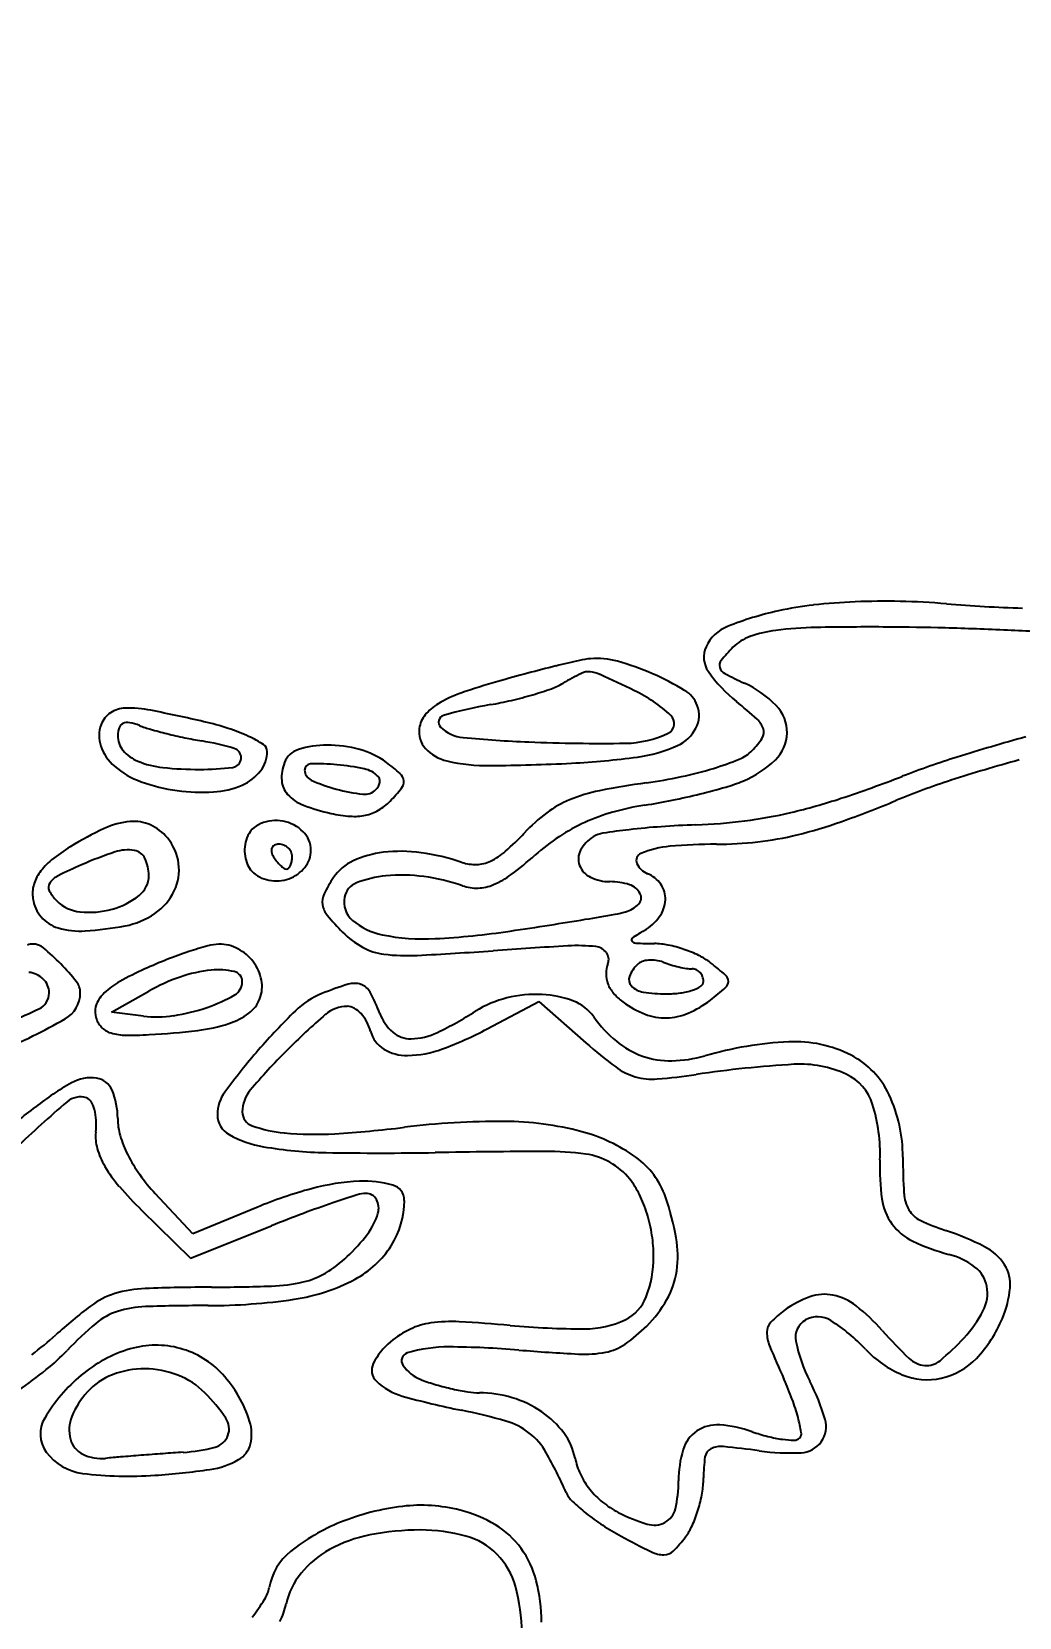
# Model space of a CAD drawing. Header units: millimetres. Extents: x 56222 to 3066687, y -650199 to -121287.
# Drawn here: x 135211.67 to 135216.87, y -182833.61 to -182825.27 of the extents above; entities that cross this region are included whole.
import ezdxf

# ---------------------------------------------------------------- set-up
doc = ezdxf.new("R2010")
doc.units = ezdxf.units.MM
doc.header["$MEASUREMENT"] = 0

msp = doc.modelspace()

# ---------------------------------------------------------------- linework, layer by layer
for p, q in [((135212.0939, -182830.4253), (135212.2907, -182830.3138)), ((135212.2617, -182830.4455), (135212.0939, -182830.4253)), ((135214.0718, -182830.5125), (135214.3439, -182830.3684)), ((135214.3439, -182830.3684), (135214.5915, -182830.5857)), ((135212.5228, -182831.5913), (135212.3247, -182831.3793)), ((135212.2523, -182831.4665), (135212.5102, -182831.719)), ((135212.8583, -182831.4518), (135212.5228, -182831.5913)), ((135212.5102, -182831.719), (135212.9365, -182831.5485))]:
    msp.add_line(p, q)
for centre, radius, start, end in [((135215.9845, -182830.0279), 1.7566, 102.49528, 111.61676), ((135215.9845, -182830.0277), 1.7564, 96.34751, 102.49524), ((135216.1407, -182831.4322), 3.1696, 92.39589, 96.34754), ((135216.162, -182831.94), 3.6778, 88.70089, 92.39592), ((135216.1509, -182832.4292), 4.1671, 85.33633, 88.70096), ((135217.1332, -182820.388), 7.914, 265.33634, 268.23879), ((135215.4145, -182828.5894), 0.2093, 111.61674, 155.25351), ((135215.6779, -182829.0832), 0.6729, 97.46468, 109.31914), ((135215.8375, -182830.3014), 1.9015, 91.01069, 97.46461), ((135216.0865, -182844.4136), 16.0159, 89.66605, 91.01065), ((135216.0967, -182842.6517), 14.2539, 88.44798, 89.66607), ((135215.9466, -182848.1917), 19.796, 87.49569, 88.44794), ((135216.0152, -182846.6243), 18.2271, 86.53264, 87.49566), ((135215.3437, -182828.5567), 0.1313, 155.25352, 214.97583), ((135216.0013, -182829.1405), 0.8992, 135.00003, 140.90775), ((135215.5343, -182828.6735), 0.2387, 109.31918, 134.99999), ((135216.2586, -182836.015), 7.6334, 102.87162, 103.83464), ((135214.6487, -182828.9695), 0.4063, 94.72899, 102.87165), ((135214.6484, -182828.9665), 0.4034, 74.38253, 94.72896), ((135214.3761, -182829.9406), 1.4148, 66.38759, 74.38261), ((135215.3342, -182828.5985), 0.0397, 140.90763, 197.70226), ((135216.8717, -182838.3052), 10.0043, 104.98242, 105.91886), ((135216.257, -182836.0081), 7.6264, 103.83463, 104.98237), ((135215.355, -182830.21), 1.755, 116.66456, 120.21501), ((135214.6045, -182828.7156), 0.0827, 83.99871, 116.66462), ((135214.5957, -182828.7993), 0.1669, 65.24119, 83.99863), ((135208.1274, -182842.8247), 15.612, 64.50512, 65.24125), ((135214.3553, -182829.9883), 1.4669, 58.97826, 66.38769), ((135215.87, -182828.1885), 0.7736, 214.97589, 231.10684), ((135215.3496, -182828.5937), 0.0558, 197.70229, 241.97777), ((135216.1948, -182827.0056), 1.8548, 241.97768, 245.50453), ((135214.1444, -182829.3555), 0.645, 109.17726, 120.81502), ((135215.1155, -182832.1478), 3.6014, 105.91893, 109.17724), ((135213.7342, -182826.7935), 2.0441, 283.16538, 286.41269), ((135213.8032, -182827.0278), 1.7998, 286.41271, 289.69186), ((135214.2838, -182828.3706), 0.3736, 289.69186, 300.21496), ((135214.5196, -182829.42), 0.7612, 47.04221, 64.50509), ((135215.0295, -182828.8672), 0.1587, 20.99358, 58.97828), ((135215.1956, -182829.1985), 0.555, 44.27026, 65.50452), ((135212.1701, -182828.9697), 0.1451, 91.60465, 124.04731), ((135212.1831, -182829.4326), 0.6082, 78.75012, 91.60456), ((135210.4756, -182838.0171), 9.3608, 77.00218, 78.75013), ((135213.9483, -182829.0268), 0.2623, 120.81505, 140.66092), ((135214.4568, -182830.9618), 2.1867, 99.68774, 106.33471), ((135213.7748, -182826.9672), 1.8657, 279.68777, 283.16536), ((135215.0424, -182828.8623), 0.1449, 332.09983, 20.9936), ((135213.8164, -182830.7341), 2.497, 47.84028, 51.10683), ((135215.4485, -182828.952), 0.2019, 359.14943, 44.27015), ((135212.1936, -182828.9702), 0.1648, 159.00643, 199.30376), ((135212.1624, -182828.9583), 0.1313, 124.04732, 159.00641), ((135212.2459, -182828.9692), 0.1192, 159.98789, 180.00003), ((135212.1714, -182828.942), 0.0399, 114.78169, 159.98792), ((135212.1792, -182828.9591), 0.0587, 79.57969, 114.78166), ((135212.1399, -182829.1731), 0.2763, 68.42286, 79.57961), ((135212.4729, -182828.331), 0.6293, 248.42288, 254.06217), ((135212.2292, -182830.4201), 1.5641, 72.15179, 77.00218), ((135213.8577, -182828.9525), 0.1451, 140.66088, 171.57086), ((135213.852, -182828.8983), 0.0364, 106.33471, 225.8204), ((135213.9641, -182828.7829), 0.1973, 225.82026, 264.51356), ((135214.9993, -182828.9048), 0.0572, 295.88245, 47.04224), ((135215.4132, -182828.9706), 0.118, 17.83368, 47.84033), ((135212.2479, -182828.9692), 0.1212, 180.00001, 220.12803), ((135212.9817, -182826.5492), 2.4823, 254.06209, 256.09512), ((135213.0474, -182826.2838), 2.7557, 256.09504, 258.10584), ((135212.9378, -182826.8043), 2.2237, 258.10577, 260.46741), ((135212.3361, -182830.3878), 1.4098, 73.36154, 80.46738), ((135212.4282, -182829.802), 0.9147, 64.90331, 72.15179), ((135212.524, -182829.5973), 0.6888, 57.44162, 64.90325), ((135213.8414, -182828.9501), 0.1286, 171.57085, 222.71954), ((135214.5381, -182822.8071), 6.2006, 264.51352, 267.71638), ((135214.6693, -182819.5169), 9.4934, 267.71639, 270.78818), ((135214.7926, -182828.4786), 0.5309, 270.78818, 295.88243), ((135214.9872, -182828.8331), 0.2073, 294.67563, 332.09984), ((135215.1716, -182828.7583), 0.4136, 315.58013, 327.22475), ((135215.472, -182828.9517), 0.0563, 327.22473, 17.83369), ((135215.4496, -182828.952), 0.2008, 313.87333, 359.14942), ((135219.8194, -182839.5024), 10.922, 105.46362, 107.43982), ((135212.2715, -182828.943), 0.2473, 199.30385, 229.04598), ((135212.3091, -182828.9176), 0.2013, 220.12812, 247.59138), ((135212.726, -182829.0863), 0.0504, 277.16006, 355.78799), ((135212.725, -182829.0862), 0.0515, 355.78797, 73.36154), ((135212.7477, -182829.0521), 0.1663, 321.76961, 359.99996), ((135212.8722, -182829.0521), 0.0418, 359.99989, 57.44154), ((135213.1127, -182829.1528), 0.1158, 107.37341, 159.00638), ((135213.2295, -182829.5262), 0.5071, 90.09264, 107.37345), ((135213.2297, -182829.6658), 0.6467, 74.64723, 90.09274), ((135213.2887, -182829.451), 0.4239, 53.45191, 74.64732), ((135213.9076, -182828.8889), 0.2187, 222.71953, 257.13885), ((135214.2939, -182824.8013), 4.3187, 272.9495, 277.57424), ((135214.766, -182828.3516), 0.7372, 277.57423, 294.67569), ((135214.7904, -182827.5926), 1.6196, 286.94941, 292.04354), ((135215.3221, -182828.9058), 0.2028, 292.04354, 315.58028), ((135217.9959, -182833.6977), 4.8376, 107.43977, 111.07225), ((135212.4002, -182828.7946), 0.4437, 229.04607, 250.14514), ((135212.4144, -182828.6621), 0.4776, 247.59132, 264.02281), ((135212.5585, -182827.2862), 1.8611, 264.02282, 269.99994), ((135212.5585, -182827.7528), 1.3945, 270.00001, 277.16011), ((135212.6824, -182829.0006), 0.2494, 293.54076, 321.76954), ((135213.2132, -182829.1914), 0.2236, 159.00638, 183.49675), ((135213.1428, -182829.1503), 0.032, 91.40941, 180.00001), ((135213.1687, -182829.1503), 0.0579, 180.00002, 245.74615), ((135213.1727, -182830.3651), 1.2471, 85.0196, 91.40941), ((135213.1797, -182830.2841), 1.1658, 77.87572, 85.01957), ((135213.3937, -182829.2878), 0.1468, 45.00004, 77.87566), ((135212.9356, -182829.9273), 1.0169, 48.17225, 53.45192), ((135213.5752, -182829.2127), 0.0578, 5.5517, 48.17222), ((135214.0807, -182828.1308), 0.9964, 257.13894, 270.48201), ((135214.0056, -182819.2056), 9.9219, 270.48211, 272.9494), ((135214.6814, -182827.2349), 1.9936, 281.95256, 286.94933), ((135215.2077, -182828.7004), 0.5498, 292.50002, 313.87334), ((135219.0762, -182837.1387), 8.338, 105.32218, 107.90061), ((135212.5625, -182828.3453), 0.9214, 250.14524, 262.36057), ((135212.5714, -182828.2788), 0.9885, 262.36061, 273.4426), ((135212.604, -182828.8206), 0.4458, 273.44266, 293.54076), ((135213.1096, -182829.1977), 0.1197, 183.49674, 222.56298), ((135213.5177, -182828.3759), 0.9074, 245.7462, 254.60705), ((135213.5187, -182828.372), 0.9113, 254.60708, 263.57662), ((135213.4262, -182829.194), 0.0841, 263.57657, 315.00003), ((135213.4286, -182829.1965), 0.0807, 314.99997, 330.81161), ((135213.4767, -182829.2048), 0.0294, 13.14228, 45.00005), ((135213.4458, -182829.2061), 0.061, 330.81152, 350.30863), ((135213.4606, -182829.2086), 0.0459, 350.30871, 13.14223), ((135212.9238, -182828.6867), 0.8941, 315.44048, 321.22475), ((135213.5782, -182829.2124), 0.0547, 321.22479, 5.55169), ((135214.8291, -182830.093), 0.8498, 101.3029, 112.37688), ((135215.5102, -182833.5005), 4.3247, 97.98693, 101.30297), ((135214.5322, -182826.5305), 2.7136, 277.98694, 281.95256), ((135214.3581, -182825.8743), 3.5025, 283.80298, 286.06403), ((135215.0901, -182828.4165), 0.8571, 286.06395, 292.50001), ((135213.618, -182822.3356), 7.3388, 288.39708, 291.07222), ((135217.6998, -182832.8772), 3.8598, 107.90064, 112.48712), ((135213.183, -182829.1303), 0.2194, 222.56299, 249.14572), ((135213.4701, -182828.3767), 1.0258, 249.14572, 257.61248), ((135213.348, -182829.1043), 0.2989, 300.41109, 315.44042), ((135214.7114, -182829.807), 0.5405, 112.37684, 127.07617), ((135215.1336, -182830.7998), 1.4829, 98.98294, 105.65006), ((135214.399, -182826.1528), 3.2218, 278.98288, 281.56635), ((135214.2622, -182825.484), 3.9045, 281.56631, 283.80306), ((135214.9734, -182826.411), 3.0439, 283.23421, 288.39706), ((135213.8256, -182823.5183), 6.2694, 289.65416, 292.48717), ((135212.2294, -182829.8311), 0.4113, 95.27207, 114.90614), ((135212.2113, -182829.6349), 0.2144, 65.9704, 95.2721), ((135212.9591, -182829.6185), 0.2027, 79.10056, 113.04183), ((135212.9587, -182829.6208), 0.205, 45.39633, 79.10059), ((135213.4052, -182828.672), 0.7235, 257.61235, 265.69962), ((135213.3727, -182829.1049), 0.2894, 265.6996, 281.7334), ((135213.3861, -182829.1692), 0.2237, 281.73333, 300.41108), ((135214.9545, -182830.1287), 0.9438, 127.07621, 136.75962), ((135214.9875, -182830.3062), 0.9676, 114.49543, 123.58717), ((135215.0079, -182830.3511), 1.0169, 105.65011, 114.4954), ((135215.0715, -182826.6388), 2.8019, 272.0321, 277.29414), ((135215.1245, -182827.0536), 2.3838, 277.29418, 283.23419), ((135215.1579, -182827.2485), 2.3084, 283.68251, 289.65413), ((135212.7786, -182831.014), 1.7155, 114.90612, 121.70216), ((135212.1977, -182829.6655), 0.2479, 39.69016, 65.97052), ((135212.1833, -182829.6774), 0.2665, 7.55511, 39.6902), ((135212.9678, -182829.5698), 0.1727, 159.00627, 174.76089), ((135212.9327, -182829.5563), 0.1351, 113.04174, 159.00646), ((135213.006, -182829.5728), 0.1376, 359.99995, 45.39634), ((135213.2147, -182828.4926), 1.4445, 311.28983, 316.75962), ((135215.1207, -182830.5068), 1.2084, 123.58717, 131.28345), ((135214.7277, -182829.6609), 0.1866, 121.71747, 151.64481), ((135214.7024, -182829.6199), 0.1385, 98.71237, 121.71743), ((135215.2675, -182833.3077), 3.8694, 96.64704, 98.71238), ((135215.2442, -182833.1082), 3.6685, 94.02327, 96.64708), ((135215.3588, -182834.7363), 5.3006, 92.03203, 94.02335), ((135215.3022, -182827.8414), 1.6981, 276.55143, 283.68245), ((135212.4045, -182830.4083), 1.0036, 121.70212, 128.57968), ((135212.7757, -182831.58), 2.1054, 108.35266, 113.49283), ((135212.1806, -182829.7864), 0.2156, 80.94064, 108.35263), ((135212.2029, -182829.6471), 0.0745, 25.60307, 80.94061), ((135213.0022, -182829.5729), 0.2072, 174.76088, 188.50271), ((135212.9697, -182829.5739), 0.034, 156.20337, 192.83169), ((135213.017, -182829.5631), 0.0826, 192.83159, 211.71741), ((135212.9642, -182829.5715), 0.0281, 114.87646, 156.20339), ((135212.9757, -182829.5962), 0.0554, 90.00007, 114.87645), ((135212.9757, -182829.6138), 0.0729, 68.67166, 89.99999), ((135212.9768, -182829.6109), 0.0698, 46.64179, 68.67153), ((135212.9792, -182829.6085), 0.0665, 23.98835, 46.64169), ((135212.9836, -182829.6065), 0.0616, 0.00003, 23.98841), ((135213, -182829.5728), 0.1437, 321.23005, 359.99995), ((135213.5883, -182830.1128), 0.533, 96.76065, 114.6646), ((135213.6165, -182830.3501), 0.772, 82.03369, 96.76064), ((135213.557, -182830.7748), 1.2008, 71.45713, 82.03375), ((135213.9455, -182829.3248), 0.3369, 295.16526, 311.28983), ((135214.6483, -182829.618), 0.0964, 151.64469, 200.63062), ((135214.8966, -182829.6265), 0.0398, 113.10134, 202.44846), ((135215.0768, -182830.0489), 0.4991, 95.03748, 113.10133), ((135215.279, -182832.3432), 2.8023, 89.99996, 95.03751), ((135215.279, -182827.6396), 1.9013, 270, 276.55147), ((135211.9873, -182829.8852), 0.3345, 128.57967, 144.1826), ((135212.9042, -182831.8757), 2.4277, 113.4928, 116.69519), ((135212.0806, -182829.7057), 0.2101, 0.00002, 25.60297), ((135212.195, -182829.6759), 0.2547, 334.30767, 7.5552), ((135212.9835, -182829.5757), 0.1883, 188.5027, 202.88589), ((135212.9077, -182829.6077), 0.106, 202.88583, 225.00004), ((135213.1682, -182829.4696), 0.2603, 211.71754, 218.47763), ((135213.1229, -182829.5057), 0.2024, 218.47754, 226.64171), ((135213.0904, -182829.5401), 0.1551, 226.64187, 235.44711), ((135213.0163, -182829.6477), 0.0244, 235.44717, 270.00001), ((135213.0163, -182829.6571), 0.015, 270, 317.64827), ((135212.988, -182829.6313), 0.0533, 317.64822, 336.20326), ((135212.9658, -182829.5454), 0.1875, 289.46266, 321.23005), ((135212.9543, -182829.6165), 0.09, 336.2033, 350.34175), ((135212.8955, -182829.6065), 0.1497, 350.34171, 359.99996), ((135213.4703, -182829.8557), 0.2501, 114.66457, 146.18217), ((135214.008, -182829.4304), 0.2172, 251.45721, 272.10851), ((135214.0091, -182829.4601), 0.1875, 272.10856, 295.16512), ((135212.9852, -182828.0746), 2.0282, 306.75298, 311.28356), ((135214.6645, -182829.6119), 0.1138, 200.63063, 244.71713), ((135214.9507, -182829.6041), 0.0984, 202.44849, 249.00647), ((135211.8568, -182829.8018), 0.1783, 165.11061, 188.15764), ((135211.8805, -182829.8081), 0.2028, 144.18262, 165.11055), ((135211.8013, -182829.7674), 0.0389, 145.49276, 207.6618), ((135211.8667, -182829.8124), 0.1183, 116.69516, 145.49282), ((135212.157, -182829.7057), 0.1337, 308.13099, 359.99994), ((135212.9547, -182829.5607), 0.1725, 224.99995, 259.22051), ((135212.9605, -182829.5303), 0.2035, 259.22044, 289.46269), ((135213.8477, -182830.1085), 0.7043, 146.1822, 154.24406), ((135213.4204, -182829.8393), 0.1016, 111.43193, 168.79808), ((135213.5945, -182830.2827), 0.5779, 95.54998, 111.43188), ((135213.6237, -182830.5836), 0.8802, 82.46399, 95.54986), ((135213.6048, -182830.7265), 1.0244, 70.78507, 82.46397), ((135214.0153, -182829.5487), 0.2229, 250.78511, 272.10799), ((135214.015, -182829.5398), 0.2318, 272.10793, 292.81129), ((135213.9319, -182829.3423), 0.446, 292.81135, 306.75298), ((135214.7182, -182829.4981), 0.2396, 244.71715, 270.00001), ((135214.7182, -182830.0757), 0.338, 72.29221, 90.00001), ((135214.7917, -182829.8457), 0.0965, 27.31692, 72.29215), ((135214.8605, -182829.8392), 0.1534, 34.98752, 69.00635), ((135214.8785, -182829.8265), 0.1313, 356.78728, 34.98754), ((135211.8678, -182829.8003), 0.1894, 188.15759, 220.65438), ((135211.9613, -182829.6835), 0.2196, 207.66183, 225.00007), ((135211.9486, -182829.6962), 0.2016, 224.99996, 264.21865), ((135211.9897, -182829.4926), 0.4046, 285.36307, 308.13102), ((135212.15, -182829.6542), 0.3046, 304.4592, 334.30769), ((135213.2988, -182829.8437), 0.095, 154.24412, 189.5524), ((135213.4458, -182829.8443), 0.1275, 168.79805, 229.59442), ((135214.8359, -182829.8228), 0.0468, 315.27143, 27.31689), ((135214.8416, -182829.8245), 0.1683, 323.98295, 356.78717), ((135211.8656, -182829.8022), 0.1865, 220.65434, 253.53444), ((135211.9747, -182829.438), 0.4612, 264.21861, 285.36312), ((135212.0897, -182829.5662), 0.4114, 280.6252, 304.45921), ((135213.3226, -182829.8397), 0.1191, 189.55234, 219.73738), ((135214.2217, -182829.0923), 1.2883, 219.73727, 224.99999), ((135210.9843, -182808.3341), 21.9004, 279.47148, 279.88859), ((135214.6538, -182829.3842), 0.5329, 279.88867, 285.95235), ((135214.7568, -182829.7445), 0.1581, 285.95241, 315.27146), ((135214.7684, -182829.7712), 0.2589, 300.2185, 323.98291), ((135211.9291, -182829.5872), 0.4107, 253.53443, 273.77239), ((135211.84, -182828.2356), 1.7652, 273.77242, 280.62525), ((135213.6481, -182829.6658), 0.4772, 225, 240.90676), ((135213.5886, -182829.6766), 0.3477, 229.59451, 258.45713), ((135213.5635, -182825.7483), 4.2959, 273.12509, 278.43179), ((135210.2447, -182803.3595), 26.9293, 278.43183, 278.87736), ((135211.5694, -182811.8409), 18.3451, 278.87741, 279.47145), ((135215.5369, -182831.0907), 1.2681, 120.21848, 123.55653), ((135211.6798, -182830.1437), 0.0776, 90.52023, 110.82368), ((135211.6799, -182830.1537), 0.0876, 50.27843, 90.52023), ((135210.9685, -182831.01), 1.2008, 44.34161, 50.27842), ((135213.1323, -182831.9989), 1.9952, 105.43211, 108.44043), ((135212.663, -182830.2991), 0.2319, 90.77313, 105.43206), ((135212.6627, -182830.2747), 0.2076, 62.1796, 90.77309), ((135212.6451, -182830.3081), 0.2453, 36.94929, 62.17962), ((135213.5662, -182829.813), 0.3087, 240.90677, 262.94922), ((135213.738, -182828.9451), 1.0943, 258.4572, 273.12503), ((135216.2183, -182859.9407), 29.9144, 93.29988, 94.05527), ((135214.547, -182830.9539), 0.8794, 83.65874, 93.29983), ((135214.6352, -182830.1599), 0.0805, 37.20699, 83.65878), ((135214.8423, -182830.0435), 0.0114, 123.55657, 217.61721), ((135214.8552, -182830.0335), 0.0277, 217.61709, 267.70061), ((135214.9928, -182826.6052), 3.4588, 267.70049, 269.31919), ((135214.9471, -182830.452), 0.3882, 78.37988, 89.31919), ((135214.8877, -182830.7411), 0.6835, 71.2173, 78.37991), ((135214.8904, -182830.7331), 0.6749, 64.02492, 71.2173), ((135210.9787, -182831), 1.1865, 38.32828, 44.34158), ((135213.3217, -182832.5164), 2.5466, 111.56143, 114.40889), ((135213.2139, -182832.2437), 2.2534, 108.44042, 111.56147), ((135212.6553, -182830.3004), 0.2325, 10.93337, 36.94929), ((135213.6515, -182829.1238), 1.0032, 262.94914, 272.94916), ((135212.636, -182809.4123), 20.7409, 272.94906, 274.05532), ((135214.8499, -182830.2231), 0.1525, 159.00644, 179.66706), ((135214.6521, -182830.1471), 0.0594, 339.00644, 37.2069), ((135214.9937, -182830.3043), 0.1856, 135.00002, 158.69777), ((135214.9064, -182830.217), 0.0621, 108.53737, 135.00002), ((135214.9331, -182830.2968), 0.1462, 94.57726, 108.53739), ((135214.9356, -182830.3281), 0.1777, 81.8232, 94.57735), ((135214.9358, -182830.3269), 0.1765, 69.00634, 81.82332), ((135215.193, -182829.6566), 0.5414, 249.0064, 253.38761), ((135215.2377, -182829.5068), 0.6978, 253.38763, 257.0098), ((135215.0321, -182830.4423), 0.3515, 52.30508, 64.02491), ((135214.2186, -182831.4949), 1.6818, 48.79065, 52.30513), ((135211.6463, -182830.3424), 0.1278, 46.02738, 84.54895), ((135211.6651, -182830.3228), 0.1007, 359.99996, 46.0274), ((135213.0146, -182831.8398), 1.8036, 114.40893, 119.10263), ((135212.7736, -182831.1659), 0.9794, 108.95106, 119.53842), ((135212.6925, -182830.9298), 0.7298, 95.75073, 108.95104), ((135212.6568, -182830.5758), 0.374, 77.04859, 95.75071), ((135212.7285, -182830.2642), 0.0543, 359.99995, 77.04864), ((135212.7099, -182830.2899), 0.1769, 339.00637, 10.93336), ((135214.8422, -182830.223), 0.1448, 179.66713, 201.15291), ((135214.8645, -182830.2539), 0.0469, 158.69787, 224.23649), ((135215.2225, -182829.5726), 0.6303, 257.00976, 260.69861), ((135215.1501, -182830.015), 0.182, 260.69847, 270.00003), ((135215.1501, -182830.252), 0.055, 65.32076, 90.00008), ((135215.1475, -182830.2577), 0.0613, 42.55852, 65.32056), ((135215.144, -182830.2609), 0.066, 20.72075, 42.55859), ((135215.1803, -182830.2626), 0.03, 302.78836, 0.00002), ((135215.1395, -182830.2626), 0.0708, 360, 20.72064), ((135215.2978, -182830.2626), 0.0437, 0.00001, 48.79067), ((135215.2978, -182830.2626), 0.0437, 311.20933, 359.99999), ((135211.6724, -182830.3228), 0.0934, 294.66144, 0.00003), ((135211.7721, -182830.3227), 0.1577, 299.64057, 0.00004), ((135211.8354, -182830.3227), 0.0944, 0.00003, 38.32821), ((135212.1762, -182830.4507), 0.175, 133.26147, 156.5984), ((135212.3356, -182830.6201), 0.4076, 119.10264, 133.26141), ((135212.3113, -182829.5762), 0.8715, 289.18573, 299.6576), ((135212.703, -182830.2642), 0.0797, 299.65761, 359.99999), ((135213.3655, -182830.7309), 0.4358, 112.00482, 134.11244), ((135213.8525, -182831.9359), 1.7356, 107.19038, 112.00481), ((135213.3719, -182830.3825), 0.1096, 71.06923, 107.1903), ((135213.3796, -182830.3603), 0.0861, 28.17453, 71.06924), ((135212.6149, -182830.7699), 0.9535, 20.8168, 28.17449), ((135214.3302, -182830.9748), 0.6441, 87.30949, 103.88462), ((135214.3355, -182830.8619), 0.5311, 69.05272, 87.30946), ((135214.8692, -182830.2125), 0.1738, 201.15288, 220.49799), ((135214.9544, -182830.1398), 0.2858, 220.498, 233.82508), ((135214.9107, -182830.2089), 0.1114, 224.23639, 261.25372), ((135215.0135, -182829.5407), 0.7875, 261.25363, 270.00005), ((135215.0135, -182829.7304), 0.5978, 270.00004, 277.24577), ((135215.0467, -182829.9915), 0.3346, 277.2458, 288.43502), ((135215.0906, -182830.1234), 0.1956, 288.43492, 302.7882), ((135214.2186, -182829.0302), 1.6818, 307.69487, 311.20935), ((135209.7503, -182826.1365), 4.6999, 290.73687, 294.66147), ((135212.1088, -182830.4215), 0.1015, 156.59844, 191.67731), ((135212.2719, -182829.4631), 0.9912, 278.65788, 289.18578), ((135212.7125, -182830.2909), 0.1741, 306.74814, 339.00637), ((135215.302, -182832.7283), 3.2179, 134.11247, 139.17384), ((135213.335, -182830.5686), 0.1747, 89.99996, 130.61648), ((135213.335, -182830.4665), 0.0727, 59.94667, 89.99995), ((135213.2923, -182830.5404), 0.1581, 43.1226, 59.94667), ((135212.9138, -182828.6794), 2.0572, 295.8139, 302.22088), ((135214.3108, -182830.896), 0.5629, 103.88469, 122.22091), ((135214.4418, -182830.5844), 0.2339, 35.36195, 69.05275), ((135215.0904, -182829.9538), 0.5162, 233.82501, 248.66789), ((135215.0102, -182830.1535), 0.3014, 271.17837, 293.44333), ((135214.9125, -182829.9281), 0.5471, 293.44327, 307.69496), ((135210.1933, -182827.5481), 3.3501, 293.07216, 299.64058), ((135212.1378, -182830.4155), 0.1311, 191.67734, 218.6141), ((135212.1174, -182830.4318), 0.105, 218.61415, 250.43438), ((135212.3323, -182829.8594), 0.5903, 263.13728, 278.65785), ((135212.4475, -182829.6715), 0.855, 276.73617, 288.05479), ((135212.6005, -182830.1409), 0.3613, 288.05472, 306.74818), ((135215.5222, -182833.119), 3.5346, 130.61647, 135.18074), ((135213.2599, -182830.5707), 0.2023, 28.26321, 43.12253), ((135213.2378, -182830.5826), 0.2275, 14.65499, 28.26322), ((135213.7378, -182830.343), 0.2478, 200.81681, 228.83046), ((135213.1624, -182828.7955), 1.9429, 290.30189, 297.90752), ((135215.1854, -182830.0566), 0.678, 215.3619, 230.2397), ((135215.0103, -182830.159), 0.296, 248.66781, 271.17839), ((135212.1667, -182830.293), 0.2523, 250.43432, 268.74276), ((135212.1978, -182828.8787), 1.667, 268.74276, 273.28297), ((135212.0504, -182826.3094), 4.2405, 273.28294, 276.73623), ((135213.6088, -182830.4856), 0.156, 194.65501, 238.49304), ((135213.6682, -182830.4225), 0.1421, 228.83053, 271.27594), ((135213.6639, -182830.2302), 0.3345, 271.27592, 295.81387), ((135216.3249, -182828.6115), 2.6272, 228.71653, 233.12295), ((135215.0353, -182830.2371), 0.4433, 230.23964, 250.69452), ((135215.7569, -182832.5333), 1.9549, 92.84596, 106.00264), ((135215.692, -182831.2283), 0.6484, 62.89563, 92.84596), ((135215.6737, -182833.0495), 3.7091, 139.17394, 143.53431), ((135215.514, -182833.1107), 3.5229, 135.1808, 139.75996), ((135213.6481, -182830.4215), 0.2312, 238.49295, 271.16941), ((135213.6413, -182830.09), 0.5628, 271.16936, 290.30192), ((135215.0354, -182830.2368), 0.4435, 250.69451, 271.14325), ((135215.0307, -182830.0012), 0.6792, 271.14317, 286.00272), ((135215.7854, -182831.0459), 0.4434, 24.90783, 62.89565), ((135214.9395, -182830.4582), 0.3186, 233.12296, 253.95316), ((135214.7483, -182827.9435), 2.8411, 274.41303, 278.58187), ((135216.0174, -182836.3528), 5.6634, 93.33595, 98.58196), ((135215.7211, -182831.2695), 0.5715, 65.06574, 93.33606), ((135215.8524, -182830.987), 0.26, 17.22695, 65.06585), ((135212.572, -182832.0253), 1.4087, 119.274, 128.4742), ((135211.986, -182830.9799), 0.2103, 81.82109, 119.27409), ((135212.0011, -182830.8747), 0.104, 22.21116, 81.82113), ((135211.7326, -182830.9844), 0.3941, 0.00004, 22.21119), ((135212.852, -182830.9641), 0.2005, 143.53433, 180.00001), ((135212.9601, -182830.9495), 0.1773, 139.76, 180.00001), ((135214.9418, -182830.4502), 0.327, 253.95309, 274.41298), ((135216.5989, -182836.4183), 7.2766, 130.63642, 133.49854), ((135209.8606, -182828.6134), 2.9493, 306.10217, 308.47413), ((135211.9296, -182830.9775), 0.1068, 71.95199, 130.63638), ((135211.9494, -182830.9167), 0.0429, 29.75101, 71.95193), ((135211.8311, -182830.9844), 0.1792, 15.14521, 29.75096), ((135215.2645, -182831.1693), 0.8755, 357.83385, 17.22697), ((135215.4804, -182831.1875), 0.7797, 359.99995, 24.90782), ((135211.7447, -182831.0077), 0.2687, 3.0456, 15.14507), ((135211.6244, -182831.0141), 0.3891, 353.87877, 3.04556), ((135212.4402, -182830.9844), 0.3135, 179.99999, 196.67566), ((135212.771, -182830.9641), 0.1195, 179.99996, 241.18375), ((135212.8603, -182830.9495), 0.0776, 180.00003, 250.72957), ((135214.1466, -182835.2003), 4.201, 89.79768, 96.98526), ((135214.1558, -182832.6074), 1.6081, 75.07691, 89.79769), ((135212.2345, -182831.0796), 0.2245, 173.87869, 196.26942), ((135212.7379, -182830.8952), 0.6243, 196.67561, 206.63537), ((135212.9945, -182830.558), 0.5831, 241.18372, 260.13875), ((135213.0718, -182830.3447), 0.7183, 250.72961, 264.57922), ((135213.1646, -182829.3664), 1.701, 264.57919, 273.52494), ((135212.8945, -182824.981), 6.0947, 273.52489, 276.9853), ((135214.3452, -182831.8967), 0.8726, 54.31512, 75.0769), ((135212.4178, -182831.0261), 0.4154, 196.26934, 210.39454), ((135212.8743, -182830.8268), 0.7769, 206.63543, 215.60886), ((135213.2595, -182829.0334), 2.1305, 260.13881, 269.0516), ((135213.5083, -182814.0019), 17.164, 269.05163, 270.96848), ((135214.6441, -182881.1874), 50.031, 90.31049, 90.96847), ((135214.3814, -182832.7116), 1.5545, 82.22714, 90.31051), ((135214.5447, -182831.5148), 0.3466, 59.9944, 82.22712), ((135212.6746, -182830.8754), 0.7132, 210.39446, 220.86817), ((135214.5297, -182831.5408), 0.3767, 39.10531, 59.99438), ((135214.602, -182831.5391), 0.4323, 19.2186, 54.31515), ((135217.3134, -182831.2468), 1.1749, 177.83384, 187.85421), ((135219.3357, -182831.1875), 3.0757, 180.00001, 183.56673), ((135213.6968, -182829.991), 2.0648, 220.86806, 225.6078), ((135213.0536, -182830.6984), 0.9974, 215.60893, 223.04972), ((135213.4555, -182832.4997), 1.1871, 92.70542, 105.09764), ((135213.425, -182831.8559), 0.5425, 73.95169, 92.70549), ((135213.5518, -182831.4151), 0.0838, 359.99999, 73.95169), ((135214.4998, -182831.5651), 0.4151, 25.93794, 39.10536), ((135213.7545, -182833.6083), 2.3353, 105.09764, 112.56682), ((135215.0921, -182836.773), 5.6507, 108.93549, 110.58856), ((135215.467, -182837.8659), 6.8062, 107.78907, 108.93543), ((135213.4337, -182831.5285), 0.1506, 89.99995, 107.78909), ((135213.4337, -182831.441), 0.0631, 28.78592, 89.99998), ((135213.4058, -182831.4563), 0.0948, 343.52238, 28.78591), ((135213.1928, -182831.4151), 0.4429, 327.39296, 0.00003), ((135214.2317, -182831.6955), 0.7133, 17.15897, 25.93789), ((135213.6851, -182831.8587), 1.4034, 10.13675, 19.21865), ((135216.4376, -182831.3676), 0.2908, 187.85415, 216.13756), ((135216.4612, -182831.3666), 0.1956, 183.56671, 210.19715), ((135216.0991, -182839.4538), 8.5144, 110.58864, 111.80445), ((135213.1683, -182831.386), 0.3425, 322.90612, 343.52242), ((135214.1584, -182831.7181), 0.7901, 8.77664, 17.15894), ((135216.4104, -182831.3962), 0.1368, 210.19714, 244.51474), ((135212.6907, -182831.0249), 0.9413, 313.20961, 322.90606), ((135214.2048, -182831.711), 0.7431, 0.00003, 8.77666), ((135216.434, -182831.3703), 0.2863, 216.13748, 244.70411), ((135216.8408, -182830.4933), 1.137, 244.51477, 251.73555), ((135216.0272, -182832.9584), 1.4588, 63.00061, 71.73559), ((135213.1341, -182831.3776), 0.5125, 298.16314, 327.39291), ((135214.5299, -182831.7077), 0.5451, 351.73766, 10.13673), ((135216.7928, -182830.6111), 1.126, 244.70406, 255.02773), ((135216.5651, -182831.9028), 0.2741, 32.87034, 63.00065), ((135212.8829, -182831.2295), 0.6605, 300.75655, 313.20955), ((135214.3518, -182831.711), 0.5961, 339.23253, 360), ((135216.3984, -182832.0858), 0.4005, 53.08991, 75.02768), ((135216.6374, -182831.8561), 0.188, 354.3695, 32.87035), ((135212.9031, -182830.9548), 0.9114, 272.08401, 282.69562), ((135212.9124, -182830.9635), 0.9822, 278.3768, 298.16307), ((135213.0151, -182831.4516), 0.4021, 282.69566, 300.75654), ((135214.6428, -182831.7241), 0.4311, 330.55061, 351.73761), ((135216.5404, -182831.8968), 0.1641, 10.40688, 53.08982), ((135212.2311, -182832.2968), 0.409, 106.99362, 127.17427), ((135212.2947, -182832.5051), 0.6267, 92.09872, 106.99364), ((135212.6555, -182842.3516), 10.4799, 90.18792, 92.0988), ((135212.5899, -182822.3469), 9.525, 270.18799, 272.08398), ((135214.7033, -182831.8443), 0.2202, 295.6015, 339.23252), ((135215.9495, -182832.4225), 0.5311, 109.6684, 126.17491), ((135215.8467, -182832.1348), 0.2257, 78.3845, 109.66842), ((135215.8333, -182832.1996), 0.2918, 51.79452, 78.38448), ((135216.5031, -182831.9036), 0.202, 333.01526, 10.40689), ((135216.2581, -182831.8187), 0.5692, 337.50004, 354.36947), ((135213.6547, -182834.1742), 2.7651, 127.1743, 132.09593), ((135212.2246, -182832.3127), 0.3287, 107.664, 130.29351), ((135212.2914, -182832.5225), 0.5488, 91.93356, 107.66401), ((135212.6021, -182841.7238), 9.7553, 89.99996, 91.93353), ((135212.6021, -182828.8557), 3.1127, 269.99998, 278.37678), ((135214.451, -182831.6158), 0.6513, 314.99997, 330.55065), ((135215.9343, -182832.4017), 0.5054, 126.17498, 136.87349), ((135215.3502, -182832.8135), 1.073, 41.70115, 51.79449), ((135216.1312, -182831.7142), 0.6194, 316.78813, 333.01532), ((135213.3086, -182833.5912), 2.0048, 130.29353, 136.23766), ((135213.8934, -182832.5629), 0.5219, 115.65456, 129.24886), ((135213.824, -182832.4184), 0.3616, 97.75819, 115.65461), ((135213.883, -182832.8514), 0.7986, 86.98103, 97.7582), ((135213.5508, -182839.1509), 7.1069, 84.82219, 86.98103), ((135214.5909, -182827.6724), 4.4187, 264.82215, 269.9282), ((135214.586, -182831.5996), 0.4915, 269.92819, 295.60153), ((135214.3269, -182831.4917), 0.8269, 304.69969, 315.00003), ((135215.6219, -182832.1091), 0.0774, 136.87352, 179.63967), ((135215.8002, -182832.1358), 0.1053, 119.81692, 191.06016), ((135215.812, -182832.1563), 0.129, 57.59614, 119.81687), ((135215.3753, -182832.8444), 0.9439, 43.21183, 57.59615), ((135216.1564, -182831.7766), 0.6792, 316.2694, 337.50003), ((135210.6039, -182830.7973), 1.7859, 306.81442, 312.09592), ((135212.3288, -182832.66), 0.4829, 74.73233, 106.41249), ((135213.7808, -182832.4251), 0.3439, 129.24882, 153.87512), ((135214.6469, -182831.9539), 0.2646, 280.6232, 304.69977), ((135215.7313, -182832.1098), 0.1868, 179.63956, 202.33851), ((135220.7649, -182830.0414), 5.6288, 202.33854, 204.27234), ((135216.4679, -182832.0052), 0.7856, 191.06021, 207.3444), ((135218.0545, -182830.4039), 2.5491, 221.70116, 226.28971), ((135215.4918, -182831.1135), 1.4967, 310.09399, 316.78813), ((135211.0244, -182831.4036), 1.1579, 308.832, 316.23777), ((135212.3938, -182832.8805), 0.7128, 106.41252, 130.07875), ((135212.3325, -182832.6465), 0.4689, 42.48458, 74.73225), ((135213.6636, -182832.2585), 0.0425, 106.84071, 213.83605), ((135213.8662, -182832.9276), 0.7416, 89.55948, 106.84075), ((135213.8337, -182837.1433), 4.9574, 85.31049, 89.55952), ((135215.112, -182821.5612), 10.677, 265.31044, 266.99536), ((135214.5841, -182831.6187), 0.6057, 266.99533, 280.6232), ((135216.475, -182831.8112), 0.565, 223.21189, 247.32155), ((135216.3875, -182832.1477), 0.1367, 226.28966, 264.87828), ((135216.3851, -182832.1746), 0.1096, 264.87825, 310.09396), ((135216.3819, -182831.9923), 0.3672, 282.6365, 316.26944), ((135210.1713, -182830.3437), 2.5185, 304.68969, 308.83195), ((135212.5163, -182833.026), 0.903, 130.0788, 148.99377), ((135212.2227, -182832.6542), 0.3447, 110.98888, 137.85534), ((135212.2661, -182832.7672), 0.4658, 89.54812, 110.98891), ((135212.2659, -182832.7909), 0.4895, 68.6795, 89.54811), ((135212.2935, -182832.7202), 0.4136, 44.99996, 68.67956), ((135212.1892, -182832.7777), 0.6632, 17.60881, 42.48452), ((135213.5441, -182832.3089), 0.0802, 153.87504, 225.96112), ((135213.7959, -182832.1698), 0.2017, 213.83601, 249.18323), ((135216.388, -182832.0195), 0.3393, 247.32154, 282.63653), ((135212.2996, -182832.7237), 0.4484, 137.85533, 157.46574), ((135211.9351, -182833.0785), 0.9204, 34.26037, 45.00004), ((135213.711, -182832.1363), 0.3203, 225.96119, 254.42109), ((135214.1064, -182831.3531), 1.0755, 249.18326, 253.62175), ((135214.2015, -182831.0295), 1.4127, 253.62171, 257.23929), ((135214.1724, -182831.1578), 1.2812, 257.23932, 260.92289), ((135214.0305, -182832.046), 0.3817, 260.92288, 269.99997), ((135214.0305, -182833.0237), 0.596, 73.15676, 89.99997), ((135214.047, -182833.0708), 1.7406, 20.47798, 24.27245), ((135214.7658, -182832.8854), 1.1306, 16.34974, 27.34437), ((135214.7832, -182828.2905), 4.3128, 254.42109, 258.67241), ((135214.0382, -182832.9983), 0.5694, 55.72698, 73.15682), ((135214.7133, -182832.8219), 1.0293, 14.85452, 20.478), ((135211.8804, -182832.6439), 0.1611, 148.99382, 216.39797), ((135212.0567, -182832.623), 0.1855, 157.46575, 195.36261), ((135212.6123, -182832.6173), 0.1011, 339.85573, 34.26039), ((135212.6102, -182832.6441), 0.2215, 346.26569, 17.60876), ((135213.3635, -182835.3776), 2.9151, 73.934, 78.67237), ((135214.0703, -182832.9233), 0.361, 51.86772, 73.93402), ((135214.0822, -182832.9337), 0.4913, 36.87602, 55.72701), ((135215.2815, -182832.7873), 0.1912, 85.7471, 123.77104), ((135215.246, -182833.2643), 0.6695, 70.78131, 85.7472), ((135214.8227, -182832.7929), 0.9161, 9.85064, 14.85452), ((135215.7204, -182832.6054), 0.1357, 324.07524, 16.34972), ((135211.9979, -182832.6391), 0.1245, 195.36261, 244.15217), ((135212.6144, -182832.618), 0.0989, 284.631, 339.85573), ((135214.0771, -182832.9146), 0.3501, 29.32556, 51.86769), ((135214.2136, -182832.8352), 0.3271, 11.30995, 36.876), ((135215.2748, -182832.7773), 0.1791, 123.77099, 163.43239), ((135215.8038, -182831.6644), 1.0249, 250.78129, 255.64611), ((135215.7147, -182832.0124), 0.6656, 255.64609, 262.36816), ((135215.6968, -182832.1457), 0.5311, 262.36822, 269.08479), ((135215.689, -182832.6386), 0.0382, 269.08477, 314.99997), ((135215.6923, -182832.6419), 0.0335, 314.99996, 9.85063), ((135211.9764, -182832.5731), 0.2804, 216.39801, 262.98985), ((135212.0409, -182832.5502), 0.2233, 244.15224, 275.69615), ((135212.5727, -182837.8813), 5.1342, 94.80803, 95.69611), ((135213.5556, -182849.5667), 16.8609, 94.44179, 94.80803), ((135213.6655, -182850.9821), 18.2806, 94.07938, 94.44172), ((135213.295, -182845.7861), 13.0714, 93.61348, 94.07941), ((135212.4152, -182831.8552), 0.8873, 273.61347, 284.63098), ((135212.6987, -182832.6658), 0.1304, 299.70387, 346.2656), ((135212.0651, -182834.0449), 2.6579, 24.26711, 29.32551), ((135215.6575, -182832.8911), 0.5784, 163.43239, 180), ((135215.9808, -182832.8757), 0.7704, 171.73653, 180.00004), ((135215.2741, -182832.7731), 0.0563, 115.90156, 171.73668), ((135215.303, -182832.8327), 0.1226, 84.37117, 115.90159), ((135214.8229, -182837.7041), 5.0177, 82.1954, 84.3712), ((135215.6659, -182831.5537), 1.1903, 262.19535, 272.80215), ((135215.7173, -182832.6031), 0.1396, 272.8021, 324.07523), ((135212.0435, -182828.8464), 4.0248, 273.98051, 278.12506), ((135212.5521, -182832.4087), 0.4263, 278.12495, 299.70386), ((135214.8882, -182832.7002), 0.3609, 191.30993, 205.59678), ((135212.1849, -182830.8778), 1.9884, 262.98983, 273.98058), ((135214.934, -182832.6783), 0.4117, 205.59672, 218.54049), ((135214.417, -182832.8911), 0.6621, 347.11633, 0.00002), ((135214.7515, -182832.8757), 0.4588, 350.0345, 359.99997), ((135214.6249, -182832.8909), 0.1501, 204.26706, 226.07833), ((135215.208, -182832.2855), 0.9906, 226.07824, 231.49031), ((135214.9562, -182832.6606), 0.4401, 218.54043, 231.0405), ((135214.9847, -182832.6254), 0.4854, 231.04044, 242.65557), ((135214.48, -182832.828), 0.7345, 343.02929, 350.03438), ((135213.7728, -182834.2764), 1.2599, 96.69043, 112.05267), ((135213.7241, -182833.8612), 0.8419, 75.91069, 96.69043), ((135213.7632, -182833.7053), 0.6811, 58.84815, 75.91064), ((135215.3231, -182832.1407), 1.1756, 231.49027, 236.82927), ((135215.1793, -182832.2491), 0.909, 242.65566, 252.9823), ((135214.9584, -182833.015), 0.1067, 297.52735, 347.11636), ((135214.5088, -182832.8368), 0.7044, 335.92847, 343.02927), ((135213.6949, -182834.0842), 1.0525, 112.05272, 128.71197), ((135213.5957, -182833.8961), 0.7346, 101.06976, 118.86892), ((135213.7207, -182834.5351), 1.3857, 90.00004, 101.06967), ((135213.7207, -182834.0575), 0.9081, 74.71574, 89.99996), ((135213.8635, -182833.5347), 0.3662, 44.59977, 74.71567), ((135213.8771, -182833.5169), 0.461, 35.98965, 58.84813), ((135215.3968, -182832.0279), 1.3103, 236.82931, 241.75094), ((135217.1952, -182828.681), 5.1098, 241.75099, 243.76568), ((135214.9499, -182832.9986), 0.1251, 252.98229, 297.52744), ((135214.8522, -182832.9902), 0.3282, 323.35968, 335.92853), ((135213.2322, -182833.5069), 0.3127, 128.71195, 169.81747), ((135213.4883, -182833.7014), 0.5123, 118.86886, 140.70989), ((135213.8453, -182833.54), 0.5003, 14.20994, 35.98964), ((135215.0033, -182833.1287), 0.1513, 243.7657, 269.34715), ((135215.0024, -182833.2106), 0.0695, 269.34702, 314.47633), ((135214.6066, -182832.8075), 0.6344, 314.47638, 323.35965), ((135213.8541, -182833.544), 0.3794, 15.14562, 44.59971), ((135213.3921, -182833.6227), 0.3879, 140.70983, 167.61246), ((135213.4724, -182833.6345), 0.885, 0.00001, 14.20992), ((135211.8012, -182832.8168), 1.3016, 322.52484, 327.58804), ((135212.7522, -182833.4207), 0.175, 327.58812, 349.81743), ((135213.2559, -182833.706), 0.9992, 0.8478, 15.14561), ((135212.6378, -182833.457), 0.3844, 332.98931, 347.6124)]:
    msp.add_arc(centre, radius, start, end)

doc.saveas('drawing.dxf')
